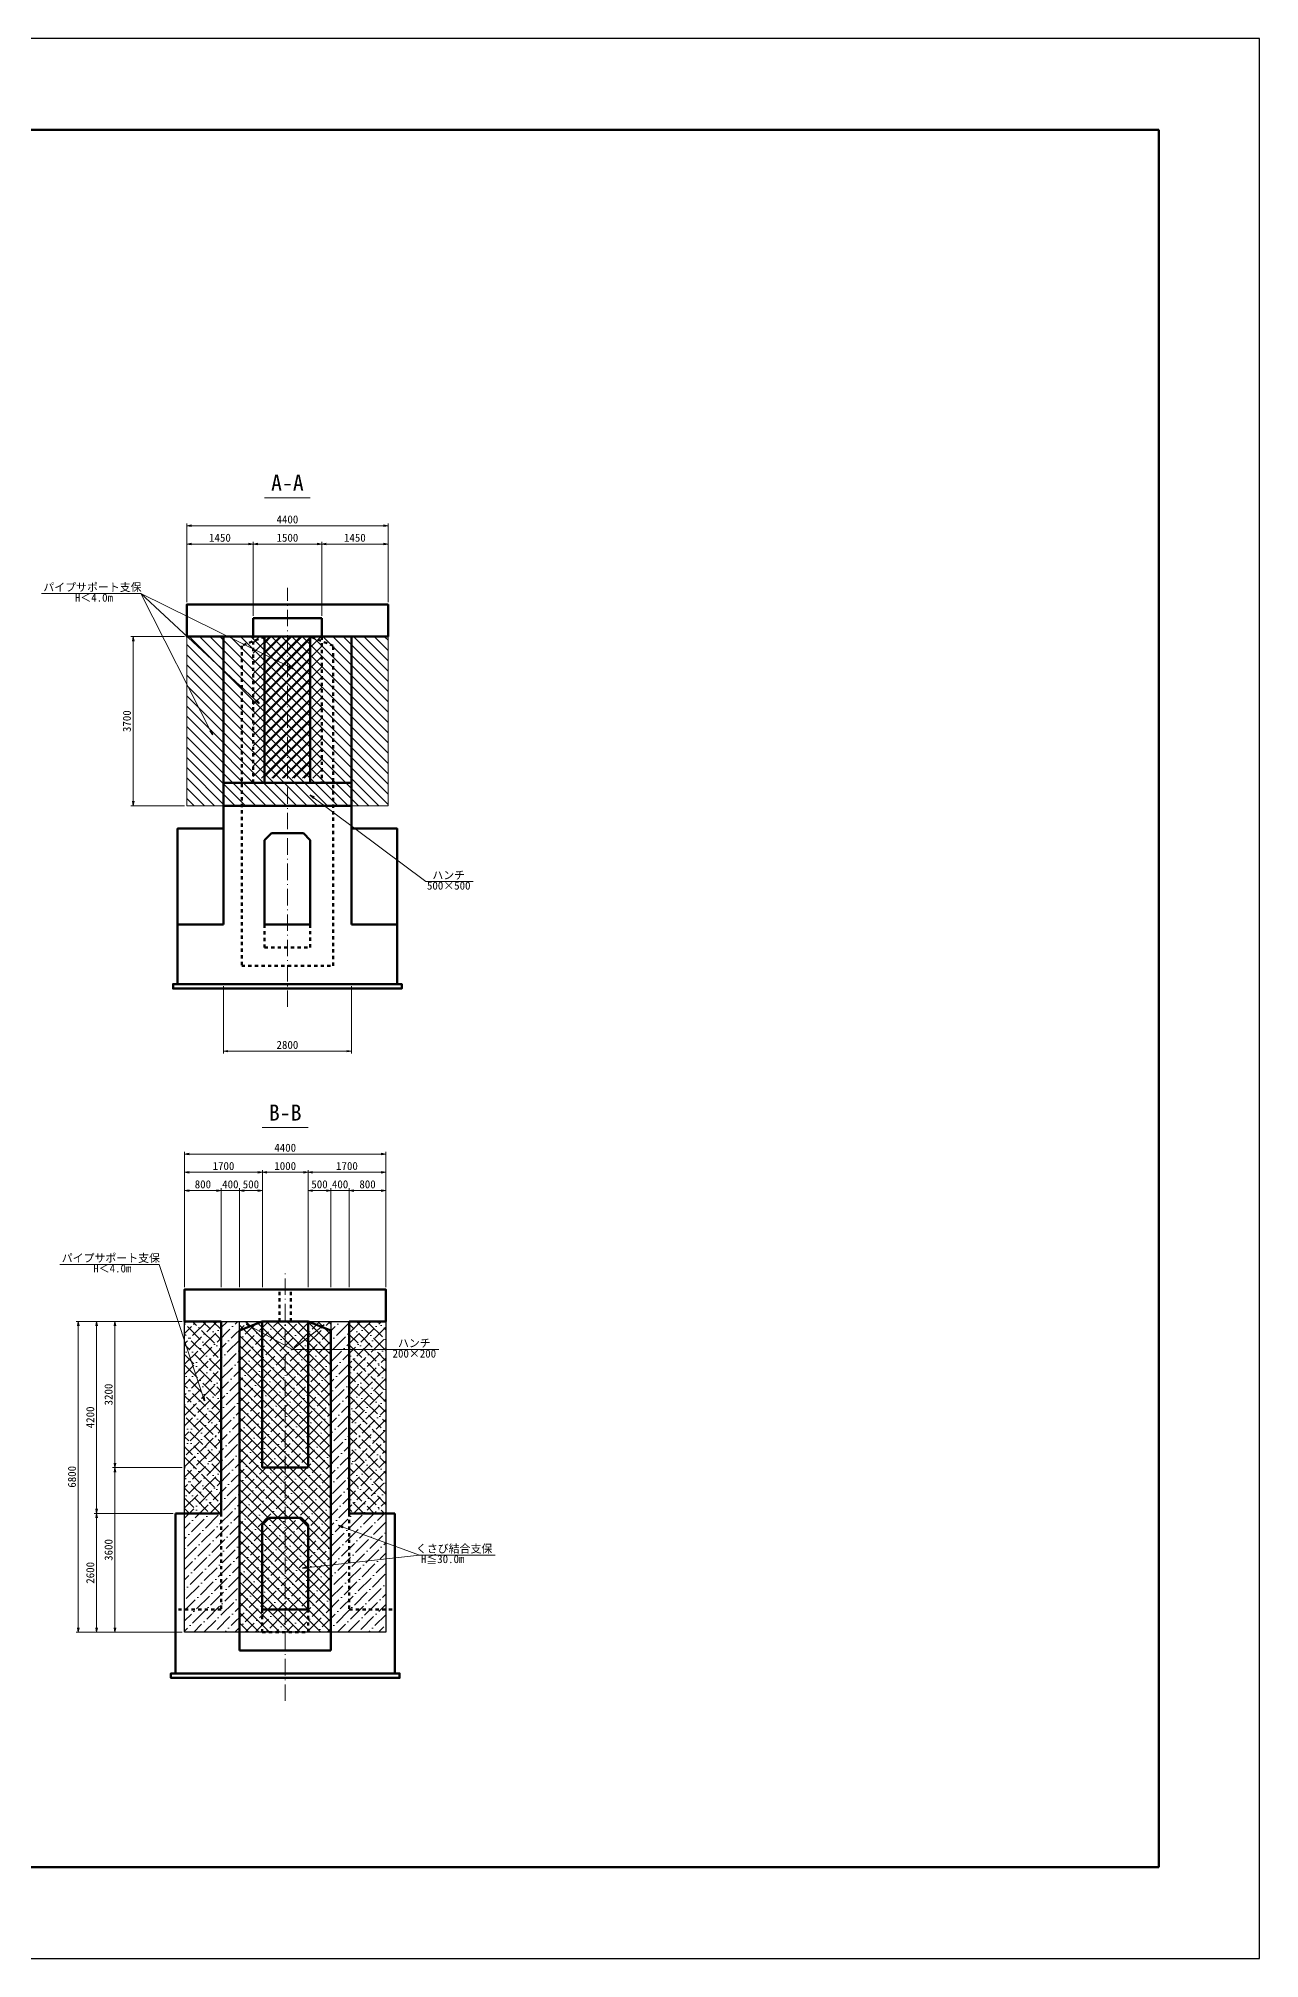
# Model space of a CAD drawing. Header units: millimetres. Extents: x 108558 to 167958, y -66594 to -24594.
# Drawn here: x 141256 to 167958, y -66594 to -24594 of the extents above; entities that cross this region are included whole.
import ezdxf
from ezdxf.enums import TextEntityAlignment as Align

# ---------------------------------------------------------------- set-up
doc = ezdxf.new("R2010")
doc.units = ezdxf.units.MM
doc.header["$LTSCALE"] = 60
doc.header["$PDSIZE"] = 300
for name, pattern in [('SXF_一点短鎖線', [9.25, 6, -1.5, 0.25, -1.5]), ('SXF_跳び破線', [12, 6, -6]), ('破線', [7.5, 6, -1.5])]:
    doc.linetypes.add(name, pattern=pattern)
doc.layers.get('Defpoints').update_dxf_attribs({"color": 151})
for name, color, linetype, lineweight in [('D-BMK', 2, 'SXF_一点短鎖線', 13), ('D-BYP-STR4', 6, 'Continuous', 25), ('D-BYP-STR8', 150, 'Continuous', 50), ('D-STR', 1, 'Continuous', 50), ('D-STR-DIM', 7, 'Continuous', 13), ('D-STR-HTXT', 7, 'Continuous', 13), ('D-TTL', 2, 'Continuous', 140), ('D-TTL-TXT', 7, 'Continuous', 13)]:
    doc.layers.add(name, color=color, linetype=linetype, lineweight=lineweight)
doc.styles.add('MS ゴシック', font='')
doc.styles.add('YOKO_GOTHIC', font='')
doc.styles.add('ＭＳ ゴシック', font='')
doc.styles.get('MS ゴシック').set_extended_font_data('MS Gothic')
doc.styles.get('YOKO_GOTHIC').set_extended_font_data('MS Gothic')
doc.styles.get('ＭＳ ゴシック').set_extended_font_data('MS Gothic')
doc.dimstyles.new('S50', dxfattribs={"dimscale": 50, "dimtxt": 3.5, "dimasz": 2, "dimexe": 1, "dimexo": 1, "dimgap": 1, "dimtad": 1, "dimdec": 0, "dimzin": 1, "dimdsep": 46, "dimtxsty": 'YOKO_GOTHIC', "dimblk": 'OPEN', "dimcen": 0, "dimclrd": 256, "dimclre": 256, "dimclrt": 256, "dimaunit": 1, "dimadec": 3, "dimazin": 0, "dimtfac": 1, "dimtdec": 0, "dimtix": 1, "dimtmove": 2, "dimatfit": 3, "dimldrblk": 'OPEN', "dimfxl": 1, "dimlwd": -1, "dimlwe": -1, "dimarcsym": 0})

# ---------------------------------------------------------------- blocks, each defined once
blk = doc.blocks.new('_Open')
at = {"color": 0, "linetype": 'ByBlock', "lineweight": -2}
for p, q in [((-1, 0.17), (0, 0)), ((-1, -0.17), (0, 0)), ((0, 0), (-1, 0))]:
    blk.add_line(p, q, dxfattribs=at)
blk = doc.blocks.new('*D93')
at = {"layer": 'D-STR-DIM', "ltscale": 1500, "transparency": 16777216}
for p, q in [((144500, -36928), (144500, -35604)), ((144600, -35654), (145850, -35654)), ((145950, -37223), (145950, -35604))]:
    blk.add_line(p, q, dxfattribs=at)
at = {"layer": 'Defpoints', "color": 0, "ltscale": 1500, "transparency": 16777216}
for p in [(145950, -35654), (144500, -36978), (145950, -37273)]:
    blk.add_point(p, dxfattribs=at)
at = {"layer": 'D-STR-DIM', "ltscale": 1500, "transparency": 16777216, "xscale": 100, "yscale": 100, "zscale": 100, "rotation": 180}
blk.add_blockref('_Open', (144500, -35654), dxfattribs=at)
at = {"layer": 'D-STR-DIM', "ltscale": 1500, "transparency": 16777216, "xscale": 100, "yscale": 100, "zscale": 100}
blk.add_blockref('_Open', (145950, -35654), dxfattribs=at)
at = {"layer": 'D-STR-DIM', "ltscale": 1500, "transparency": 16777216, "insert": (145225, -35517), "char_height": 175, "attachment_point": 5, "style": 'YOKO_GOTHIC'}
blk.add_mtext('1450', dxfattribs=at)
blk = doc.blocks.new('*D94')
at = {"layer": 'D-STR-DIM', "ltscale": 1500, "transparency": 16777216}
for p, q in [((147450, -37223), (147450, -35604)), ((148800, -35654), (147550, -35654)), ((148900, -36928), (148900, -35604))]:
    blk.add_line(p, q, dxfattribs=at)
at = {"layer": 'Defpoints', "color": 0, "ltscale": 1500, "transparency": 16777216}
for p in [(147450, -35654), (147450, -37273), (148900, -36978)]:
    blk.add_point(p, dxfattribs=at)
at = {"layer": 'D-STR-DIM', "ltscale": 1500, "transparency": 16777216, "xscale": 100, "yscale": 100, "zscale": 100, "rotation": 180}
blk.add_blockref('_Open', (147450, -35654), dxfattribs=at)
at = {"layer": 'D-STR-DIM', "ltscale": 1500, "transparency": 16777216, "xscale": 100, "yscale": 100, "zscale": 100}
blk.add_blockref('_Open', (148900, -35654), dxfattribs=at)
at = {"layer": 'D-STR-DIM', "ltscale": 1500, "transparency": 16777216, "insert": (148175, -35517), "char_height": 175, "attachment_point": 5, "style": 'YOKO_GOTHIC'}
blk.add_mtext('1450', dxfattribs=at)
blk = doc.blocks.new('*D95')
at = {"layer": 'D-STR-DIM', "ltscale": 1500, "transparency": 16777216}
for p, q in [((145950, -37223), (145950, -35604)), ((146050, -35654), (147350, -35654)), ((147450, -37223), (147450, -35604))]:
    blk.add_line(p, q, dxfattribs=at)
at = {"layer": 'Defpoints', "color": 0, "ltscale": 1500, "transparency": 16777216}
for p in [(147450, -35654), (145950, -37273), (147450, -37273)]:
    blk.add_point(p, dxfattribs=at)
at = {"layer": 'D-STR-DIM', "ltscale": 1500, "transparency": 16777216, "xscale": 100, "yscale": 100, "zscale": 100, "rotation": 180}
blk.add_blockref('_Open', (145950, -35654), dxfattribs=at)
at = {"layer": 'D-STR-DIM', "ltscale": 1500, "transparency": 16777216, "xscale": 100, "yscale": 100, "zscale": 100}
blk.add_blockref('_Open', (147450, -35654), dxfattribs=at)
at = {"layer": 'D-STR-DIM', "ltscale": 1500, "transparency": 16777216, "insert": (146700, -35517), "char_height": 175, "attachment_point": 5, "style": 'YOKO_GOTHIC'}
blk.add_mtext('1500', dxfattribs=at)
blk = doc.blocks.new('*D96')
at = {"layer": 'D-STR-DIM', "ltscale": 1500, "transparency": 16777216}
for p, q in [((145300, -45328), (145300, -46797)), ((148100, -45328), (148100, -46797)), ((145400, -46747), (148000, -46747))]:
    blk.add_line(p, q, dxfattribs=at)
at = {"layer": 'Defpoints', "color": 0, "ltscale": 1500, "transparency": 16777216}
for p in [(145300, -45278), (148100, -45278), (148100, -46747)]:
    blk.add_point(p, dxfattribs=at)
at = {"layer": 'D-STR-DIM', "ltscale": 1500, "transparency": 16777216, "xscale": 100, "yscale": 100, "zscale": 100, "rotation": 180}
blk.add_blockref('_Open', (145300, -46747), dxfattribs=at)
at = {"layer": 'D-STR-DIM', "ltscale": 1500, "transparency": 16777216, "xscale": 100, "yscale": 100, "zscale": 100}
blk.add_blockref('_Open', (148100, -46747), dxfattribs=at)
at = {"layer": 'D-STR-DIM', "ltscale": 1500, "transparency": 16777216, "insert": (146700, -46610), "char_height": 175, "attachment_point": 5, "style": 'YOKO_GOTHIC'}
blk.add_mtext('2800', dxfattribs=at)
blk = doc.blocks.new('*D132')
at = {"layer": 'D-STR-DIM', "transparency": 16777216}
for p, q in [((144500, -36928), (144500, -35204)), ((144600, -35254), (148800, -35254)), ((148900, -36928), (148900, -35204))]:
    blk.add_line(p, q, dxfattribs=at)
at = {"layer": 'Defpoints', "color": 0, "transparency": 16777216}
for p in [(148900, -35254), (144500, -36978), (148900, -36978)]:
    blk.add_point(p, dxfattribs=at)
at = {"layer": 'D-STR-DIM', "transparency": 16777216, "xscale": 100, "yscale": 100, "zscale": 100, "rotation": 180}
blk.add_blockref('_Open', (144500, -35254), dxfattribs=at)
at = {"layer": 'D-STR-DIM', "transparency": 16777216, "xscale": 100, "yscale": 100, "zscale": 100}
blk.add_blockref('_Open', (148900, -35254), dxfattribs=at)
at = {"layer": 'D-STR-DIM', "transparency": 16777216, "insert": (146700, -35117), "char_height": 175, "attachment_point": 5, "style": 'YOKO_GOTHIC'}
blk.add_mtext('4400', dxfattribs=at)
blk = doc.blocks.new('*D133')
at = {"layer": 'D-STR-DIM', "transparency": 16777216}
for p, q in [((144450, -37678), (143279, -37678)), ((143329, -37778), (143329, -41278)), ((144450, -41378), (143279, -41378))]:
    blk.add_line(p, q, dxfattribs=at)
at = {"layer": 'Defpoints', "color": 0, "transparency": 16777216}
for p in [(144500, -37678), (143329, -41378), (144500, -41378)]:
    blk.add_point(p, dxfattribs=at)
at = {"layer": 'D-STR-DIM', "transparency": 16777216, "xscale": 100, "yscale": 100, "zscale": 100}
for p, rotation in [((143329, -37678), 90), ((143329, -41378), 270)]:
    blk.add_blockref('_Open', p, dxfattribs=dict(at, rotation=rotation))
at = {"layer": 'D-STR-DIM', "transparency": 16777216, "insert": (143191, -39528), "char_height": 175, "attachment_point": 5, "rotation": 90, "style": 'YOKO_GOTHIC'}
blk.add_mtext('3700', dxfattribs=at)
blk = doc.blocks.new('*D97')
at = {"layer": 'D-STR-DIM', "transparency": 16777216}
for p, q in [((144452, -51906), (144452, -48946)), ((144552, -48996), (148752, -48996)), ((148852, -51906), (148852, -48946))]:
    blk.add_line(p, q, dxfattribs=at)
at = {"layer": 'Defpoints', "color": 0, "transparency": 16777216}
for p in [(148852, -48996), (144452, -51956), (148852, -51956)]:
    blk.add_point(p, dxfattribs=at)
at = {"layer": 'D-STR-DIM', "transparency": 16777216, "xscale": 100, "yscale": 100, "zscale": 100, "rotation": 180}
blk.add_blockref('_Open', (144452, -48996), dxfattribs=at)
at = {"layer": 'D-STR-DIM', "transparency": 16777216, "xscale": 100, "yscale": 100, "zscale": 100}
blk.add_blockref('_Open', (148852, -48996), dxfattribs=at)
at = {"layer": 'D-STR-DIM', "transparency": 16777216, "insert": (146652, -48859), "char_height": 175, "attachment_point": 5, "style": 'YOKO_GOTHIC'}
blk.add_mtext('4400', dxfattribs=at)
blk = doc.blocks.new('*D98')
at = {"layer": 'D-STR-DIM', "transparency": 16777216}
for p, q in [((147152, -51906), (147152, -49346)), ((148752, -49396), (147252, -49396)), ((148852, -51906), (148852, -49346))]:
    blk.add_line(p, q, dxfattribs=at)
at = {"layer": 'Defpoints', "color": 0, "transparency": 16777216}
for p in [(147152, -49396), (147152, -51956), (148852, -51956)]:
    blk.add_point(p, dxfattribs=at)
at = {"layer": 'D-STR-DIM', "transparency": 16777216, "xscale": 100, "yscale": 100, "zscale": 100, "rotation": 180}
blk.add_blockref('_Open', (147152, -49396), dxfattribs=at)
at = {"layer": 'D-STR-DIM', "transparency": 16777216, "xscale": 100, "yscale": 100, "zscale": 100}
blk.add_blockref('_Open', (148852, -49396), dxfattribs=at)
at = {"layer": 'D-STR-DIM', "transparency": 16777216, "insert": (148002, -49259), "char_height": 175, "attachment_point": 5, "style": 'YOKO_GOTHIC'}
blk.add_mtext('1700', dxfattribs=at)
blk = doc.blocks.new('*D99')
at = {"layer": 'D-STR-DIM', "transparency": 16777216}
for p, q in [((146152, -51906), (146152, -49346)), ((147052, -49396), (146252, -49396)), ((147152, -51906), (147152, -49346))]:
    blk.add_line(p, q, dxfattribs=at)
at = {"layer": 'Defpoints', "color": 0, "transparency": 16777216}
for p in [(146152, -49396), (146152, -51956), (147152, -51956)]:
    blk.add_point(p, dxfattribs=at)
at = {"layer": 'D-STR-DIM', "transparency": 16777216, "xscale": 100, "yscale": 100, "zscale": 100, "rotation": 180}
blk.add_blockref('_Open', (146152, -49396), dxfattribs=at)
at = {"layer": 'D-STR-DIM', "transparency": 16777216, "xscale": 100, "yscale": 100, "zscale": 100}
blk.add_blockref('_Open', (147152, -49396), dxfattribs=at)
at = {"layer": 'D-STR-DIM', "transparency": 16777216, "insert": (146652, -49259), "char_height": 175, "attachment_point": 5, "style": 'YOKO_GOTHIC'}
blk.add_mtext('1000', dxfattribs=at)
blk = doc.blocks.new('*D100')
at = {"layer": 'D-STR-DIM', "transparency": 16777216}
for p, q in [((144452, -51906), (144452, -49346)), ((146052, -49396), (144552, -49396)), ((146152, -51906), (146152, -49346))]:
    blk.add_line(p, q, dxfattribs=at)
at = {"layer": 'Defpoints', "color": 0, "transparency": 16777216}
for p in [(144452, -49396), (144452, -51956), (146152, -51956)]:
    blk.add_point(p, dxfattribs=at)
at = {"layer": 'D-STR-DIM', "transparency": 16777216, "xscale": 100, "yscale": 100, "zscale": 100, "rotation": 180}
blk.add_blockref('_Open', (144452, -49396), dxfattribs=at)
at = {"layer": 'D-STR-DIM', "transparency": 16777216, "xscale": 100, "yscale": 100, "zscale": 100}
blk.add_blockref('_Open', (146152, -49396), dxfattribs=at)
at = {"layer": 'D-STR-DIM', "transparency": 16777216, "insert": (145302, -49259), "char_height": 175, "attachment_point": 5, "style": 'YOKO_GOTHIC'}
blk.add_mtext('1700', dxfattribs=at)
blk = doc.blocks.new('*D101')
at = {"layer": 'D-STR-DIM', "transparency": 16777216}
for p, q in [((148052, -51906), (148052, -49746)), ((148752, -49796), (148152, -49796)), ((148852, -51906), (148852, -49746))]:
    blk.add_line(p, q, dxfattribs=at)
at = {"layer": 'Defpoints', "color": 0, "transparency": 16777216}
for p in [(148052, -49796), (148052, -51956), (148852, -51956)]:
    blk.add_point(p, dxfattribs=at)
at = {"layer": 'D-STR-DIM', "transparency": 16777216, "xscale": 100, "yscale": 100, "zscale": 100, "rotation": 180}
blk.add_blockref('_Open', (148052, -49796), dxfattribs=at)
at = {"layer": 'D-STR-DIM', "transparency": 16777216, "xscale": 100, "yscale": 100, "zscale": 100}
blk.add_blockref('_Open', (148852, -49796), dxfattribs=at)
at = {"layer": 'D-STR-DIM', "transparency": 16777216, "insert": (148452, -49659), "char_height": 175, "attachment_point": 5, "style": 'YOKO_GOTHIC'}
blk.add_mtext('800', dxfattribs=at)
blk = doc.blocks.new('*D102')
at = {"layer": 'D-STR-DIM', "transparency": 16777216}
for p, q in [((147552, -49796), (147452, -49796)), ((147652, -51906), (147652, -49746)), ((148052, -49796), (147652, -49796)), ((148052, -51906), (148052, -49746)), ((148152, -49796), (148252, -49796))]:
    blk.add_line(p, q, dxfattribs=at)
at = {"layer": 'Defpoints', "color": 0, "transparency": 16777216}
for p in [(147652, -49796), (147652, -51956), (148052, -51956)]:
    blk.add_point(p, dxfattribs=at)
at = {"layer": 'D-STR-DIM', "transparency": 16777216, "xscale": 100, "yscale": 100, "zscale": 100}
blk.add_blockref('_Open', (147652, -49796), dxfattribs=at)
at = {"layer": 'D-STR-DIM', "transparency": 16777216, "xscale": 100, "yscale": 100, "zscale": 100, "rotation": 180}
blk.add_blockref('_Open', (148052, -49796), dxfattribs=at)
at = {"layer": 'D-STR-DIM', "transparency": 16777216, "insert": (147852, -49659), "char_height": 175, "attachment_point": 5, "style": 'YOKO_GOTHIC'}
blk.add_mtext('400', dxfattribs=at)
blk = doc.blocks.new('*D103')
at = {"layer": 'D-STR-DIM', "transparency": 16777216}
for p, q in [((147152, -51906), (147152, -49746)), ((147552, -49796), (147252, -49796)), ((147652, -51906), (147652, -49746))]:
    blk.add_line(p, q, dxfattribs=at)
at = {"layer": 'Defpoints', "color": 0, "transparency": 16777216}
for p in [(147152, -49796), (147152, -51956), (147652, -51956)]:
    blk.add_point(p, dxfattribs=at)
at = {"layer": 'D-STR-DIM', "transparency": 16777216, "xscale": 100, "yscale": 100, "zscale": 100, "rotation": 180}
blk.add_blockref('_Open', (147152, -49796), dxfattribs=at)
at = {"layer": 'D-STR-DIM', "transparency": 16777216, "xscale": 100, "yscale": 100, "zscale": 100}
blk.add_blockref('_Open', (147652, -49796), dxfattribs=at)
at = {"layer": 'D-STR-DIM', "transparency": 16777216, "insert": (147402, -49659), "char_height": 175, "attachment_point": 5, "style": 'YOKO_GOTHIC'}
blk.add_mtext('500', dxfattribs=at)
blk = doc.blocks.new('*D104')
at = {"layer": 'D-STR-DIM', "transparency": 16777216}
for p, q in [((144452, -51906), (144452, -49746)), ((144552, -49796), (145152, -49796)), ((145252, -51906), (145252, -49746))]:
    blk.add_line(p, q, dxfattribs=at)
at = {"layer": 'Defpoints', "color": 0, "transparency": 16777216}
for p in [(145252, -49796), (144452, -51956), (145252, -51956)]:
    blk.add_point(p, dxfattribs=at)
at = {"layer": 'D-STR-DIM', "transparency": 16777216, "xscale": 100, "yscale": 100, "zscale": 100, "rotation": 180}
blk.add_blockref('_Open', (144452, -49796), dxfattribs=at)
at = {"layer": 'D-STR-DIM', "transparency": 16777216, "xscale": 100, "yscale": 100, "zscale": 100}
blk.add_blockref('_Open', (145252, -49796), dxfattribs=at)
at = {"layer": 'D-STR-DIM', "transparency": 16777216, "insert": (144852, -49659), "char_height": 175, "attachment_point": 5, "style": 'YOKO_GOTHIC'}
blk.add_mtext('800', dxfattribs=at)
blk = doc.blocks.new('*D105')
at = {"layer": 'D-STR-DIM', "transparency": 16777216}
for p, q in [((145152, -49796), (145052, -49796)), ((145252, -51906), (145252, -49746)), ((145252, -49796), (145652, -49796)), ((145652, -51906), (145652, -49746)), ((145752, -49796), (145852, -49796))]:
    blk.add_line(p, q, dxfattribs=at)
at = {"layer": 'Defpoints', "color": 0, "transparency": 16777216}
for p in [(145652, -49796), (145252, -51956), (145652, -51956)]:
    blk.add_point(p, dxfattribs=at)
at = {"layer": 'D-STR-DIM', "transparency": 16777216, "xscale": 100, "yscale": 100, "zscale": 100}
blk.add_blockref('_Open', (145252, -49796), dxfattribs=at)
at = {"layer": 'D-STR-DIM', "transparency": 16777216, "xscale": 100, "yscale": 100, "zscale": 100, "rotation": 180}
blk.add_blockref('_Open', (145652, -49796), dxfattribs=at)
at = {"layer": 'D-STR-DIM', "transparency": 16777216, "insert": (145452, -49659), "char_height": 175, "attachment_point": 5, "style": 'YOKO_GOTHIC'}
blk.add_mtext('400', dxfattribs=at)
blk = doc.blocks.new('*D106')
at = {"layer": 'D-STR-DIM', "transparency": 16777216}
for p, q in [((145652, -51906), (145652, -49746)), ((145752, -49796), (146052, -49796)), ((146152, -51756), (146152, -49746))]:
    blk.add_line(p, q, dxfattribs=at)
at = {"layer": 'Defpoints', "color": 0, "transparency": 16777216}
for p in [(146152, -49796), (145652, -51956), (146152, -51806)]:
    blk.add_point(p, dxfattribs=at)
at = {"layer": 'D-STR-DIM', "transparency": 16777216, "xscale": 100, "yscale": 100, "zscale": 100, "rotation": 180}
blk.add_blockref('_Open', (145652, -49796), dxfattribs=at)
at = {"layer": 'D-STR-DIM', "transparency": 16777216, "xscale": 100, "yscale": 100, "zscale": 100}
blk.add_blockref('_Open', (146152, -49796), dxfattribs=at)
at = {"layer": 'D-STR-DIM', "transparency": 16777216, "insert": (145902, -49659), "char_height": 175, "attachment_point": 5, "style": 'YOKO_GOTHIC'}
blk.add_mtext('500', dxfattribs=at)
blk = doc.blocks.new('*D134')
at = {"layer": 'D-STR-DIM', "transparency": 16777216}
for p, q in [((144402, -52656), (142078, -52656)), ((142128, -52756), (142128, -59356)), ((144402, -59456), (142078, -59456))]:
    blk.add_line(p, q, dxfattribs=at)
at = {"layer": 'Defpoints', "color": 0, "transparency": 16777216}
for p in [(144452, -52656), (142128, -59456), (144452, -59456)]:
    blk.add_point(p, dxfattribs=at)
at = {"layer": 'D-STR-DIM', "transparency": 16777216, "xscale": 100, "yscale": 100, "zscale": 100}
for p, rotation in [((142128, -52656), 90), ((142128, -59456), 270)]:
    blk.add_blockref('_Open', p, dxfattribs=dict(at, rotation=rotation))
at = {"layer": 'D-STR-DIM', "transparency": 16777216, "insert": (141990, -56056), "char_height": 175, "attachment_point": 5, "rotation": 90, "style": 'YOKO_GOTHIC'}
blk.add_mtext('6800', dxfattribs=at)
blk = doc.blocks.new('*D135')
at = {"layer": 'D-STR-DIM', "transparency": 16777216}
for p, q in [((144202, -56856), (142478, -56856)), ((142528, -59356), (142528, -56956)), ((144402, -59456), (142478, -59456))]:
    blk.add_line(p, q, dxfattribs=at)
at = {"layer": 'Defpoints', "color": 0, "transparency": 16777216}
for p in [(142528, -56856), (144252, -56856), (144452, -59456)]:
    blk.add_point(p, dxfattribs=at)
at = {"layer": 'D-STR-DIM', "transparency": 16777216, "xscale": 100, "yscale": 100, "zscale": 100}
for p, rotation in [((142528, -56856), 90), ((142528, -59456), 270)]:
    blk.add_blockref('_Open', p, dxfattribs=dict(at, rotation=rotation))
at = {"layer": 'D-STR-DIM', "transparency": 16777216, "insert": (142390, -58156), "char_height": 175, "attachment_point": 5, "rotation": 90, "style": 'YOKO_GOTHIC'}
blk.add_mtext('2600', dxfattribs=at)
blk = doc.blocks.new('*D136')
at = {"layer": 'D-STR-DIM', "transparency": 16777216}
for p, q in [((144402, -52656), (142478, -52656)), ((142528, -56756), (142528, -52756)), ((144202, -56856), (142478, -56856))]:
    blk.add_line(p, q, dxfattribs=at)
at = {"layer": 'Defpoints', "color": 0, "transparency": 16777216}
for p in [(142528, -52656), (144452, -52656), (144252, -56856)]:
    blk.add_point(p, dxfattribs=at)
at = {"layer": 'D-STR-DIM', "transparency": 16777216, "xscale": 100, "yscale": 100, "zscale": 100}
for p, rotation in [((142528, -52656), 90), ((142528, -56856), 270)]:
    blk.add_blockref('_Open', p, dxfattribs=dict(at, rotation=rotation))
at = {"layer": 'D-STR-DIM', "transparency": 16777216, "insert": (142390, -54756), "char_height": 175, "attachment_point": 5, "rotation": 90, "style": 'YOKO_GOTHIC'}
blk.add_mtext('4200', dxfattribs=at)
blk = doc.blocks.new('*D137')
at = {"layer": 'D-STR-DIM', "transparency": 16777216}
for p, q in [((144402, -52656), (142878, -52656)), ((142928, -52756), (142928, -55756)), ((144402, -55856), (142878, -55856))]:
    blk.add_line(p, q, dxfattribs=at)
at = {"layer": 'Defpoints', "color": 0, "transparency": 16777216}
for p in [(144452, -52656), (142928, -55856), (144452, -55856)]:
    blk.add_point(p, dxfattribs=at)
at = {"layer": 'D-STR-DIM', "transparency": 16777216, "xscale": 100, "yscale": 100, "zscale": 100}
for p, rotation in [((142928, -52656), 90), ((142928, -55856), 270)]:
    blk.add_blockref('_Open', p, dxfattribs=dict(at, rotation=rotation))
at = {"layer": 'D-STR-DIM', "transparency": 16777216, "insert": (142790, -54256), "char_height": 175, "attachment_point": 5, "rotation": 90, "style": 'YOKO_GOTHIC'}
blk.add_mtext('3200', dxfattribs=at)
blk = doc.blocks.new('*D107')
at = {"layer": 'D-STR-DIM', "transparency": 16777216}
for p, q in [((144402, -55856), (142878, -55856)), ((142928, -55956), (142928, -59356)), ((144402, -59456), (142878, -59456))]:
    blk.add_line(p, q, dxfattribs=at)
at = {"layer": 'Defpoints', "color": 0, "transparency": 16777216}
for p in [(144452, -55856), (142928, -59456), (144452, -59456)]:
    blk.add_point(p, dxfattribs=at)
at = {"layer": 'D-STR-DIM', "transparency": 16777216, "xscale": 100, "yscale": 100, "zscale": 100}
for p, rotation in [((142928, -55856), 90), ((142928, -59456), 270)]:
    blk.add_blockref('_Open', p, dxfattribs=dict(at, rotation=rotation))
at = {"layer": 'D-STR-DIM', "transparency": 16777216, "insert": (142790, -57656), "char_height": 175, "attachment_point": 5, "rotation": 90, "style": 'YOKO_GOTHIC'}
blk.add_mtext('3600', dxfattribs=at)

msp = doc.modelspace()

# ---------------------------------------------------------------- hatches: boundary and pattern name
at = {"layer": 'D-BYP-STR4', "linetype": '破線'}
h = msp.add_hatch(dxfattribs=at)
h.set_pattern_fill('ANSI31', color=0, scale=50)
h.set_pattern_definition([(45, (166445.16, -37786), (-112.2532, 112.2532), [])])
h.paths.add_polyline_path([(147199.9, -37678.3), (146199.9, -37678.3), (146199.9, -40778.3), (147199.9, -40778.3)])
at = {"layer": 'D-STR-DIM'}
h = msp.add_hatch(dxfattribs=at)
h.set_pattern_fill('ANSI31', color=4, scale=50, angle=90)
h.set_pattern_definition([(135, (170517.02, -46131.53), (-112.2532, -112.2532), [])])
h.paths.add_polyline_path([(148899.8, -37678.3), (144500, -37678.3), (144500, -41378.3), (148899.8, -41378.3)])
h = msp.add_hatch(dxfattribs=at)
h.set_pattern_fill('ANSI31', color=1, scale=50)
h.set_pattern_definition([(45, (165964.12, -37786), (-112.2532, 112.2532), [])])
h.paths.add_polyline_path([(147449.9, -37678.3), (145949.9, -37678.3), (145949.9, -40778.3), (147449.9, -40778.3)])
h = msp.add_hatch(dxfattribs=at)
h.set_pattern_fill('ANSI36', color=3, scale=50, angle=90)
h.set_pattern_definition([(135, (151079.79, -53052.06), (-308.6963, 84.19), [396.875, -79.375, 0, -79.375])])
h.paths.add_polyline_path([(145251.6, -52655.8), (144451.8, -52655.8), (144451.8, -56855.8), (145251.6, -56855.8)])
h.paths.add_polyline_path([(148851.5, -52655.8), (148051.6, -52655.8), (148051.6, -56855.8), (148851.5, -56855.8)])
h = msp.add_hatch(dxfattribs=at)
h.set_pattern_fill('ANSI36', color=4, scale=50)
h.set_pattern_definition([(45, (150605.64, -53052.06), (84.19, 308.6963), [396.875, -79.375, 0, -79.375])])
h.paths.add_polyline_path([(148851.5, -52655.8), (144451.8, -52655.8), (144451.8, -59455.8), (148851.5, -59455.8)])
h = msp.add_hatch(dxfattribs=at)
h.set_pattern_fill('ANSI31', color=6, scale=50, angle=90)
h.set_pattern_definition([(135, (163252.6, -53052.06), (-112.2532, -112.2532), [])])
h.paths.add_polyline_path([(147651.6, -52655.8), (145651.6, -52655.8), (145651.6, -59455.8), (147651.6, -59455.8)])

# ---------------------------------------------------------------- linework, layer by layer
at = {"layer": 'D-BMK', "color": 0, "linetype": 'SXF_一点短鎖線'}
for p, q in [((146699.9, -45778.3), (146699.9, -36614.7)), ((146651.6, -60955.8), (146651.6, -51592.3))]:
    msp.add_line(p, q, dxfattribs=at)
at = {"layer": 'D-BYP-STR4', "color": 1}
for points in [[(144451.8, -56855.8), (144451.8, -52655.8), (145251.6, -52655.8), (145251.6, -56855.8)], [(144451.8, -52655.8), (148851.5, -52655.8), (148851.5, -59455.8), (144451.8, -59455.8)], [(145651.6, -52655.8), (147651.6, -52655.8), (147651.6, -59455.8), (145651.6, -59455.8)], [(148051.6, -56855.8), (148051.6, -52655.8), (148851.5, -52655.8), (148851.5, -56855.8)]]:
    msp.add_lwpolyline(points, close=True, dxfattribs=at)
at = {"layer": 'D-BYP-STR8', "color": 0, "linetype": 'SXF_跳び破線', "ltscale": 0.2}
for p, q in [((146526.6, -52655.8), (146526.6, -51955.8)), ((146776.6, -52655.8), (146776.6, -51955.8)), ((145251.6, -56855.8), (145251.6, -58955.8)), ((148051.6, -56855.8), (148051.6, -58955.8)), ((145251.6, -58955.8), (144251.6, -58955.8)), ((148051.6, -58955.8), (149051.6, -58955.8))]:
    msp.add_line(p, q, dxfattribs=at)
for points in [[(146199.9, -37678.3), (145699.9, -37878.3), (145699.9, -44878.3), (147699.9, -44878.3), (147699.9, -37878.3), (147199.9, -37678.3)], [(146199.9, -43978.3), (146199.9, -44478.3), (147199.9, -44478.3), (147199.9, -43978.3)], [(146151.6, -58955.8), (146151.6, -59455.8), (147151.6, -59455.8), (147151.6, -58955.8)]]:
    msp.add_lwpolyline(points, dxfattribs=at)
at = {"layer": 'D-STR', "color": 0}
for p, q in [((145949.9, -37278.3), (147449.9, -37278.3)), ((145949.9, -37278.3), (145949.9, -37678.3)), ((147449.9, -37278.3), (147449.9, -37678.3)), ((145299.9, -37678.3), (145299.9, -40878.3)), ((146199.9, -37678.3), (146199.9, -40878.3)), ((147199.9, -37678.3), (147199.9, -40878.3)), ((148099.9, -37678.3), (148099.9, -40878.3)), ((145299.9, -40878.3), (148099.9, -40878.3)), ((145299.9, -40878.3), (145299.9, -41378.3)), ((148099.9, -40878.3), (148099.9, -41378.3)), ((145299.9, -43978.3), (145299.9, -41378.3)), ((148099.9, -41378.3), (145299.9, -41378.3)), ((148099.9, -43978.3), (148099.9, -41378.3)), ((146199.9, -42128.3), (146349.9, -41978.3)), ((146349.9, -41978.3), (147049.9, -41978.3)), ((147049.9, -41978.3), (147199.9, -42128.3)), ((146199.9, -43978.3), (146199.9, -42128.3)), ((147199.9, -43978.3), (147199.9, -42128.3)), ((144299.9, -43978.3), (145299.9, -43978.3)), ((144299.9, -45278.3), (144299.9, -43978.3)), ((146199.9, -43978.3), (147199.9, -43978.3)), ((148099.9, -43978.3), (149099.9, -43978.3)), ((149099.9, -45278.3), (149099.9, -43978.3)), ((144299.9, -45278.3), (149099.9, -45278.3)), ((145251.6, -52655.8), (145251.6, -55955.8)), ((145651.6, -52855.8), (146151.6, -52655.8)), ((145651.6, -52855.8), (145651.6, -59855.8)), ((147151.6, -52655.8), (146151.6, -52655.8)), ((146151.6, -52655.8), (146151.6, -55855.8)), ((147151.6, -52655.8), (147151.6, -55855.8)), ((147151.6, -52655.8), (147651.6, -52855.8)), ((147651.6, -52855.8), (147651.6, -59855.8)), ((148051.6, -52655.8), (148051.6, -55855.8)), ((148851.5, -52655.8), (148851.5, -52655.8)), ((146151.6, -55855.8), (147151.6, -55855.8)), ((148051.6, -55855.8), (148051.6, -56755.8)), ((145251.6, -55955.8), (145251.6, -56755.8)), ((144251.6, -56855.8), (145251.6, -56855.8)), ((144251.6, -60355.8), (144251.6, -56855.8)), ((145251.6, -56855.8), (145251.6, -56755.8)), ((146151.6, -57105.8), (146301.6, -56955.8)), ((146151.6, -58955.8), (146151.6, -57105.8)), ((146301.6, -56955.8), (147001.6, -56955.8)), ((147001.6, -56955.8), (147151.6, -57105.8)), ((147151.6, -58955.8), (147151.6, -57105.8)), ((148051.6, -56855.8), (148051.6, -56755.8)), ((148051.6, -56855.8), (149051.6, -56855.8)), ((149051.6, -60355.8), (149051.6, -56855.8)), ((146151.6, -58955.8), (147151.6, -58955.8)), ((145651.6, -59855.8), (147651.6, -59855.8)), ((144251.6, -60355.8), (149051.6, -60355.8))]:
    msp.add_line(p, q, dxfattribs=at)
at = {"layer": 'D-STR', "ltscale": 1500}
msp.add_line((144451.8, -52655.8), (144451.8, -52655.8), dxfattribs=at)
at = {"layer": 'D-STR', "color": 0}
msp.add_lwpolyline([(148899.8, -37678.3), (144500, -37678.3), (144500, -36978.3), (148899.8, -36978.3)], close=True, dxfattribs=at)
at = {"layer": 'D-STR', "color": 1, "linetype": 'SXF_跳び破線', "ltscale": 0.2}
for points in [[(145949.9, -37678.3), (147449.9, -37678.3), (147449.9, -40878.3), (145949.9, -40878.3)], [(146199.9, -37678.3), (147199.9, -37678.3), (147199.9, -40878.3), (146199.9, -40878.3)]]:
    msp.add_lwpolyline(points, close=True, dxfattribs=at)
at = {"layer": 'D-STR', "color": 0}
for points in [[(144299.9, -43978.3), (144299.9, -41878.3), (145299.9, -41878.3)], [(149099.9, -43978.3), (149099.9, -41878.3), (148099.9, -41878.3)], [(149099.9, -45278.3), (149199.9, -45278.3), (149199.9, -45378.3), (144199.9, -45378.3), (144199.9, -45278.3), (144299.9, -45278.3)], [(148051.6, -52655.8), (148851.5, -52655.8), (148851.5, -51955.8), (144451.8, -51955.8), (144451.8, -52655.8), (145251.6, -52655.8)], [(149051.6, -60355.8), (149151.6, -60355.8), (149151.6, -60455.8), (144151.6, -60455.8), (144151.6, -60355.8), (144251.6, -60355.8)]]:
    msp.add_lwpolyline(points, dxfattribs=at)
at = {"layer": 'D-STR-DIM', "color": 1}
for p, q in [((144500, -37678.3), (144500, -41378.3)), ((144500, -37678.3), (148899.8, -37678.3)), ((148899.8, -37678.3), (148899.8, -41378.3)), ((148899.8, -41378.3), (144500, -41378.3))]:
    msp.add_line(p, q, dxfattribs=at)
at = {"layer": 'D-STR-HTXT', "linetype": 'Continuous'}
for p, q in [((146199.9, -34644), (147199.9, -34644)), ((146151.6, -48418.8), (147151.6, -48418.8))]:
    msp.add_line(p, q, dxfattribs=at)
at = {"layer": 'D-TTL'}
for p, q in [((110757.6, -26594.1), (165757.6, -26594.1)), ((165757.6, -64594.1), (165757.6, -26594.1)), ((110757.6, -64594.1), (165757.6, -64594.1))]:
    msp.add_line(p, q, dxfattribs=at)
at = {"layer": 'Defpoints', "color": 1}
msp.add_lwpolyline([(108557.6, -66594.1), (167957.6, -66594.1), (167957.6, -24594.1), (108557.6, -24594.1)], close=True, dxfattribs=at)

# ---------------------------------------------------------------- texts
at = {"layer": 'D-STR-HTXT', "ltscale": 0.01, "style": 'ＭＳ ゴシック'}
for s, p in [('パイプサポート支保', (142437.4, -36739.2)), ('H＜4.0m', (142469.8, -36966.6)), ('ハンチ', (150227.5, -43037.5)), ('500×500', (150227.5, -43264.9)), ('パイプサポート支保', (142839.5, -51412)), ('H＜4.0m', (142872, -51639.4)), ('200×200', (149475.5, -53500.6)), ('ハンチ', (149475.5, -53273.2)), ('くさび結合支保', (150345.5, -57768.2)), ('H≦30.0m', (150094.9, -57995.6))]:
    msp.add_text(s, height=175, dxfattribs=at).set_placement(p, align=Align.BOTTOM_CENTER)
at = {"layer": 'D-TTL-TXT', "style": 'MS ゴシック'}
for s, p in [('A-A', (146699.9, -34594.9)), ('B-B', (146651.6, -48369.7))]:
    msp.add_text(s, height=350, dxfattribs=at).set_placement(p, align=Align.BOTTOM_CENTER)

# ---------------------------------------------------------------- dimensions: what is measured, and where the dimension line sits
at = {"layer": 'D-STR-DIM'}
for base, p1, p2, angle, picture, middle in [((148899.8, -35254.4), (144500, -36978.3), (148899.8, -36978.3), 180, '*D132', (146699.9, -35116.9)), ((148851.5, -48996.2), (144451.8, -51955.8), (148851.5, -51955.8), 180, '*D97', (146651.6, -48858.7)), ((144451.8, -49396.2), (146151.6, -51955.8), (144451.8, -51955.8), 180, '*D100', (145301.7, -49258.7)), ((145251.6, -49796.2), (144451.8, -51955.8), (145251.6, -51955.8), 180, '*D104', (144851.7, -49658.7)), ((145651.6, -49796.2), (145251.6, -51955.8), (145651.6, -51955.8), 180, '*D105', (145451.6, -49658.7)), ((146151.6, -49796.2), (145651.6, -51955.8), (146151.6, -51805.8), 180, '*D106', (145901.6, -49658.7)), ((146151.6, -49396.2), (147151.6, -51955.8), (146151.6, -51955.8), 180, '*D99', (146651.6, -49258.7)), ((147151.6, -49396.2), (148851.5, -51955.8), (147151.6, -51955.8), 180, '*D98', (148001.6, -49258.7)), ((147151.6, -49796.2), (147651.6, -51955.8), (147151.6, -51955.8), 180, '*D103', (147401.6, -49658.7)), ((147651.6, -49796.2), (148051.6, -51955.8), (147651.6, -51955.8), 180, '*D102', (147851.6, -49658.7)), ((148051.6, -49796.2), (148851.5, -51955.8), (148051.6, -51955.8), 180, '*D101', (148451.6, -49658.7)), ((142127.6, -59455.8), (144451.8, -52655.8), (144451.8, -59455.8), 90, '*D134', (141990.1, -56055.8)), ((142527.6, -52655.8), (144251.6, -56855.8), (144451.8, -52655.8), 90, '*D136', (142390.1, -54755.8)), ((142927.6, -55855.8), (144451.8, -52655.8), (144451.8, -55855.8), 90, '*D137', (142790.1, -54255.8)), ((142927.6, -59455.8), (144451.8, -55855.8), (144451.8, -59455.8), 90, '*D107', (142790.1, -57655.8)), ((142527.6, -56855.8), (144451.8, -59455.8), (144251.6, -56855.8), 90, '*D135', (142390.1, -58155.8))]:
    dim = msp.add_linear_dim(base=base, p1=p1, p2=p2, angle=angle, dimstyle='S50', dxfattribs=at)
    dim.commit()
    dim.dimension.update_dxf_attribs({"geometry": picture, "text_midpoint": middle})
at = {"layer": 'D-STR-DIM', "ltscale": 1500}
for base, p1, p2, picture, middle in [((145949.9, -35654.4), (144500, -36978.3), (145949.9, -37273.3), '*D93', (145225, -35516.9)), ((147449.9, -35654.4), (145949.9, -37273.3), (147449.9, -37273.3), '*D95', (146699.9, -35516.9)), ((148099.9, -46747.2), (145299.9, -45278.3), (148099.9, -45278.3), '*D96', (146699.9, -46609.7))]:
    dim = msp.add_linear_dim(base=base, p1=p1, p2=p2, dimstyle='S50', dxfattribs=at)
    dim.commit()
    dim.dimension.update_dxf_attribs({"geometry": picture, "text_midpoint": middle})
dim = msp.add_linear_dim(base=(147449.9, -35654.4), p1=(148899.8, -36978.3), p2=(147449.9, -37273.3), angle=180, dimstyle='S50', dxfattribs=at)
dim.commit()
dim.dimension.update_dxf_attribs({"geometry": '*D94', "text_midpoint": (148174.9, -35516.9)})
at = {"layer": 'D-STR-DIM', "color": 1}
dim = msp.add_linear_dim(base=(143328.6, -41378.3), p1=(144500, -37678.3), p2=(144500, -41378.3), angle=90, dimstyle='S50', dxfattribs=at)
dim.commit()
dim.dimension.update_dxf_attribs({"geometry": '*D133', "text_midpoint": (143191.1, -39528.3)})

# ---------------------------------------------------------------- leaders
at = {"layer": 'D-STR-HTXT'}
for points, override in [([(146816.1, -38379.5), (143495.6, -36739.2), (141322.9, -36739.2)], {"dimgap": 1, "dimtad": 0}), ([(146085.9, -39139.9), (143495.6, -36739.2)], {"dimtad": 0}), ([(145061.4, -39823.4), (143495.6, -36739.2)], {"dimtad": 0}), ([(147201, -41144.8), (149724.2, -43037.5), (150762, -43037.5)], {"dimgap": 1, "dimtad": 0}), ([(144886.6, -54396.5), (143897.7, -51412), (141725.1, -51412)], {"dimgap": 1, "dimtad": 0}), ([(145806.9, -52719.3), (146813.7, -53273.2)], {"dimtad": 0}), ([(147506.2, -52728.8), (146813.7, -53273.2), (150010, -53273.2)], {"dimgap": 1, "dimtad": 0}), ([(147819.9, -57123.9), (149591.6, -57768.2)], {"dimtad": 0}), ([(147033.2, -58054.1), (149591.6, -57768.2), (151246.3, -57768.2)], {"dimgap": 1, "dimtad": 0})]:
    msp.add_leader(points, dimstyle='S50', override=override, dxfattribs=at)

doc.saveas('drawing.dxf')
